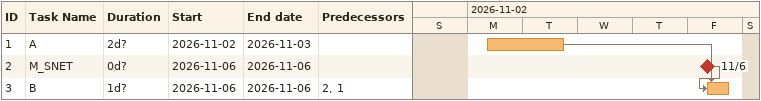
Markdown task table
| ID | Task | Duration | Start | Finish | Predecessors |
|---|---|---|---|---|---|
| 1 | A | 2d? | 2026-11-02 | 2026-11-03 |  |
| 2 | M_SNET | 0d? | 2026-11-06 | 2026-11-06 |  |
| 3 | B | 1d? | 2026-11-06 | 2026-11-06 | 2, 1 |
